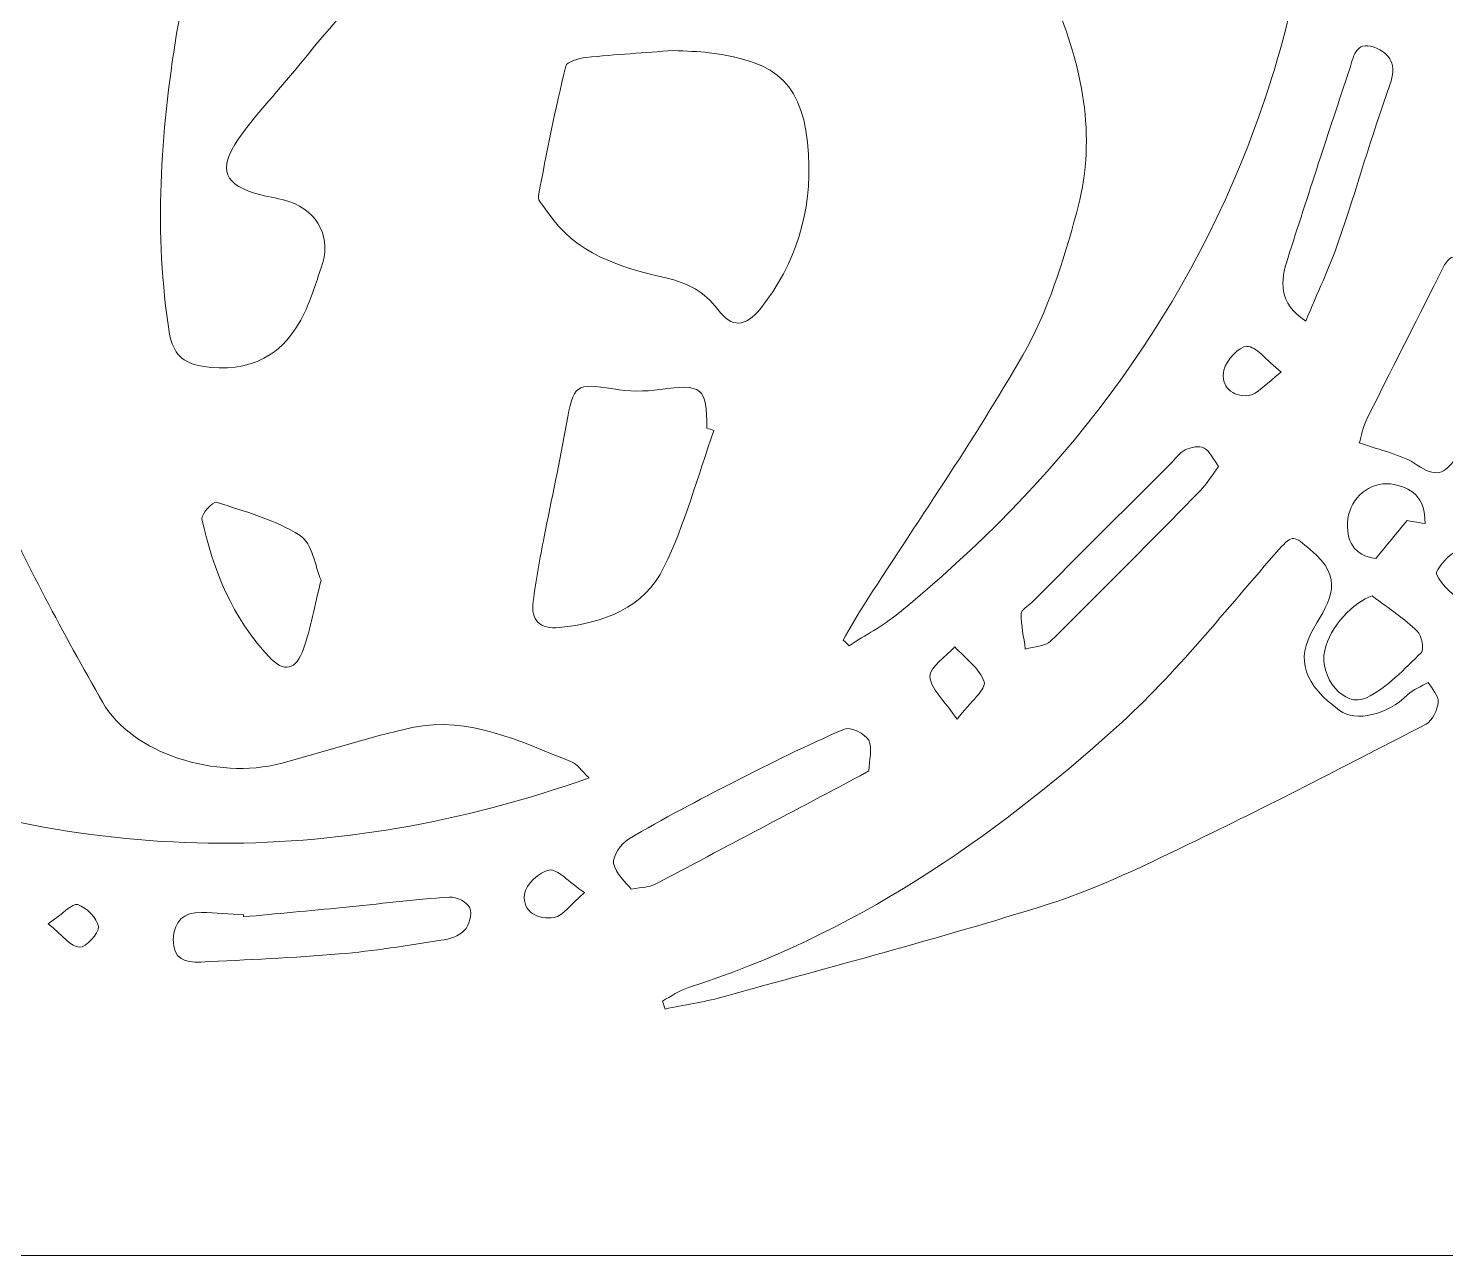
# Model space of a CAD drawing. Header units: inches. Extents: x 0.32 to 8.1, y -8.39 to -0.61.
# Drawn here: x 3.982 to 6.032, y -8.394 to -6.618 of the extents above; entities that cross this region are included whole.
import ezdxf

# ---------------------------------------------------------------- set-up
doc = ezdxf.new("R2010")
doc.units = ezdxf.units.IN
doc.header["$MEASUREMENT"] = 0
doc.layers.add('Layer 1', color=7, linetype='Continuous')

# ---------------------------------------------------------------- blocks, each defined once
blk = doc.blocks.new('block 2')
at = {"layer": 'Layer 1', "lineweight": 0}
for points, knots in [([(0.316, -8.3941), (0.316, -5.7992), (0.316, -3.2043), (0.316, -0.6095), (2.9109, -0.6095), (5.5058, -0.6095), (8.1006, -0.6095), (8.1006, -3.2034), (8.1006, -5.7974), (8.1006, -8.3939), (8.0751, -8.3939), (8.055, -8.3939), (8.0349, -8.3939), (5.4619, -8.394), (2.889, -8.394), (0.316, -8.3941)], [0, 0, 0, 0, 1, 1, 1, 2, 2, 2, 3, 3, 3, 4, 4, 4, 5, 5, 5, 5]), ([(5.5371, -6.0828), (5.6384, -6.0306), (5.7425, -6.0719), (5.7579, -6.1729), (5.7622, -6.2014), (5.7483, -6.2338), (5.7385, -6.2631), (5.7307, -6.2865), (5.7219, -6.3059), (5.7387, -6.3304), (5.786, -6.3995), (5.755, -6.482), (5.6753, -6.5056), (5.6382, -6.5167), (5.6064, -6.5089), (5.5759, -6.4849), (5.5398, -6.4564), (5.5291, -6.4598), (5.5042, -6.4991), (5.4969, -6.5107), (5.4892, -6.5232), (5.4786, -6.5315), (5.4582, -6.5473), (5.46, -6.5637), (5.4689, -6.585), (5.5094, -6.682), (5.5267, -6.783), (5.4981, -6.8854), (5.4784, -6.9558), (5.4566, -7.0281), (5.4205, -7.0908), (5.3485, -7.2158), (5.266, -7.3348), (5.1879, -7.4564), (5.1782, -7.4716), (5.1697, -7.4875), (5.1606, -7.5031), (5.1634, -7.5058), (5.1662, -7.5086), (5.169, -7.5114), (5.1926, -7.4961), (5.2179, -7.4828), (5.2395, -7.4651), (5.4722, -7.2756), (5.6504, -7.0463), (5.7557, -6.7626), (5.8114, -6.6125), (5.8395, -6.458), (5.8484, -6.2987), (5.8554, -6.1728), (5.848, -6.0484), (5.821, -5.9253), (5.8176, -5.91), (5.8063, -5.8965), (5.7986, -5.8821), (5.7926, -5.8986), (5.7842, -5.9146), (5.7811, -5.9316), (5.7769, -5.9545), (5.7724, -5.9764), (5.7438, -5.9747), (5.719, -5.9733), (5.696, -5.9663), (5.6937, -5.9341), (5.6917, -5.9074), (5.6781, -5.9069), (5.6573, -5.9188), (5.6233, -5.9384), (5.5879, -5.9557), (5.5534, -5.9744), (5.5318, -5.9862), (5.5106, -5.999), (5.4878, -6.0122), (5.5055, -6.0375), (5.5204, -6.0589), (5.5371, -6.0828)], [0, 0, 0, 0, 1, 1, 1, 2, 2, 2, 3, 3, 3, 4, 4, 4, 5, 5, 5, 6, 6, 6, 7, 7, 7, 8, 8, 8, 9, 9, 9, 10, 10, 10, 11, 11, 11, 12, 12, 12, 13, 13, 13, 14, 14, 14, 15, 15, 15, 16, 16, 16, 17, 17, 17, 18, 18, 18, 19, 19, 19, 20, 20, 20, 21, 21, 21, 22, 22, 22, 23, 23, 23, 24, 24, 24, 25, 25, 25, 25]), ([(5.5371, -6.0828), (5.5204, -6.0589), (5.5055, -6.0375), (5.4878, -6.0122), (5.5106, -5.999), (5.5318, -5.9862), (5.5534, -5.9744), (5.5879, -5.9557), (5.6233, -5.9384), (5.6573, -5.9188), (5.6781, -5.9069), (5.6917, -5.9074), (5.6937, -5.9341), (5.696, -5.9663), (5.719, -5.9733), (5.7438, -5.9747), (5.7724, -5.9764), (5.7769, -5.9545), (5.7811, -5.9316), (5.7842, -5.9146), (5.7926, -5.8986), (5.7986, -5.8821), (5.8063, -5.8965), (5.8176, -5.91), (5.821, -5.9253), (5.848, -6.0484), (5.8554, -6.1728), (5.8484, -6.2987), (5.8395, -6.458), (5.8114, -6.6125), (5.7557, -6.7626), (5.6504, -7.0463), (5.4722, -7.2756), (5.2395, -7.4651), (5.2179, -7.4828), (5.1926, -7.4961), (5.169, -7.5114), (5.1662, -7.5086), (5.1634, -7.5058), (5.1606, -7.5031), (5.1697, -7.4875), (5.1782, -7.4716), (5.1879, -7.4564), (5.266, -7.3348), (5.3485, -7.2158), (5.4205, -7.0908), (5.4566, -7.0281), (5.4784, -6.9558), (5.4981, -6.8854), (5.5267, -6.783), (5.5094, -6.682), (5.4689, -6.585), (5.46, -6.5637), (5.4582, -6.5473), (5.4786, -6.5315), (5.4892, -6.5232), (5.4969, -6.5107), (5.5042, -6.4991), (5.5291, -6.4598), (5.5398, -6.4564), (5.5759, -6.4849), (5.6064, -6.5089), (5.6382, -6.5167), (5.6753, -6.5056), (5.755, -6.482), (5.786, -6.3995), (5.7387, -6.3304), (5.7219, -6.3059), (5.7307, -6.2865), (5.7385, -6.2631), (5.7483, -6.2338), (5.7622, -6.2014), (5.7579, -6.1729), (5.7425, -6.0719), (5.6384, -6.0306), (5.5371, -6.0828)], [0, 0, 0, 0, 1, 1, 1, 2, 2, 2, 3, 3, 3, 4, 4, 4, 5, 5, 5, 6, 6, 6, 7, 7, 7, 8, 8, 8, 9, 9, 9, 10, 10, 10, 11, 11, 11, 12, 12, 12, 13, 13, 13, 14, 14, 14, 15, 15, 15, 16, 16, 16, 17, 17, 17, 18, 18, 18, 19, 19, 19, 20, 20, 20, 21, 21, 21, 22, 22, 22, 23, 23, 23, 24, 24, 24, 25, 25, 25, 25]), ([(4.7949, -6.3069), (4.7947, -6.3028), (4.7945, -6.2988), (4.7943, -6.2948), (4.7834, -6.2937), (4.7725, -6.2912), (4.7618, -6.292), (4.7442, -6.2932), (4.7267, -6.2969), (4.7091, -6.299), (4.5888, -6.3134), (4.4723, -6.3416), (4.3648, -6.3993), (4.2739, -6.4482), (4.2129, -6.5211), (4.1963, -6.6255), (4.1734, -6.7699), (4.1627, -6.9147), (4.1863, -7.0603), (4.1908, -7.0877), (4.2057, -7.1026), (4.2332, -7.107), (4.3014, -7.1178), (4.3531, -7.0915), (4.3818, -7.0287), (4.3913, -7.008), (4.3979, -6.986), (4.4056, -6.9646), (4.4209, -6.9221), (4.4023, -6.8832), (4.3589, -6.8686), (4.3458, -6.8641), (4.3318, -6.8623), (4.3183, -6.8589), (4.2654, -6.8457), (4.2545, -6.8224), (4.2859, -6.7779), (4.3128, -6.7397), (4.3458, -6.7059), (4.3751, -6.6694), (4.4857, -6.5317), (4.6124, -6.4125), (4.7677, -6.326), (4.7774, -6.3207), (4.7858, -6.3133), (4.7949, -6.3069)], [0, 0, 0, 0, 1, 1, 1, 2, 2, 2, 3, 3, 3, 4, 4, 4, 5, 5, 5, 6, 6, 6, 7, 7, 7, 8, 8, 8, 9, 9, 9, 10, 10, 10, 11, 11, 11, 12, 12, 12, 13, 13, 13, 14, 14, 14, 15, 15, 15, 15]), ([(4.7949, -6.3069), (4.7858, -6.3133), (4.7774, -6.3207), (4.7677, -6.326), (4.6124, -6.4125), (4.4857, -6.5317), (4.3751, -6.6694), (4.3458, -6.7059), (4.3128, -6.7397), (4.2859, -6.7779), (4.2545, -6.8224), (4.2654, -6.8457), (4.3183, -6.8589), (4.3318, -6.8623), (4.3458, -6.8641), (4.3589, -6.8686), (4.4023, -6.8832), (4.4209, -6.9221), (4.4056, -6.9646), (4.3979, -6.986), (4.3913, -7.008), (4.3818, -7.0287), (4.3531, -7.0915), (4.3014, -7.1178), (4.2332, -7.107), (4.2057, -7.1026), (4.1908, -7.0877), (4.1863, -7.0603), (4.1627, -6.9147), (4.1734, -6.7699), (4.1963, -6.6255), (4.2129, -6.5211), (4.2739, -6.4482), (4.3648, -6.3993), (4.4723, -6.3416), (4.5888, -6.3134), (4.7091, -6.299), (4.7267, -6.2969), (4.7442, -6.2932), (4.7618, -6.292), (4.7725, -6.2912), (4.7834, -6.2937), (4.7943, -6.2948), (4.7945, -6.2988), (4.7947, -6.3028), (4.7949, -6.3069)], [0, 0, 0, 0, 1, 1, 1, 2, 2, 2, 3, 3, 3, 4, 4, 4, 5, 5, 5, 6, 6, 6, 7, 7, 7, 8, 8, 8, 9, 9, 9, 10, 10, 10, 11, 11, 11, 12, 12, 12, 13, 13, 13, 14, 14, 14, 15, 15, 15, 15]), ([(5.8295, -7.0416), (5.8463, -7.0014), (5.8639, -6.9645), (5.8772, -6.926), (5.9029, -6.8509), (5.9245, -6.7744), (5.9512, -6.6998), (5.9616, -6.6709), (5.9523, -6.6543), (5.9287, -6.6454), (5.9011, -6.635), (5.8984, -6.661), (5.8928, -6.6776), (5.8624, -6.7685), (5.8329, -6.8598), (5.8035, -6.951), (5.7929, -6.9837), (5.7897, -7.0151), (5.8295, -7.0416)], [0, 0, 0, 0, 1, 1, 1, 2, 2, 2, 3, 3, 3, 4, 4, 4, 5, 5, 5, 6, 6, 6, 6]), ([(5.8295, -7.0416), (5.7897, -7.0151), (5.7929, -6.9837), (5.8035, -6.951), (5.8329, -6.8598), (5.8624, -6.7685), (5.8928, -6.6776), (5.8984, -6.661), (5.9011, -6.635), (5.9287, -6.6454), (5.9523, -6.6543), (5.9616, -6.6709), (5.9512, -6.6998), (5.9245, -6.7744), (5.9029, -6.8509), (5.8772, -6.926), (5.8639, -6.9645), (5.8463, -7.0014), (5.8295, -7.0416)], [0, 0, 0, 0, 1, 1, 1, 2, 2, 2, 3, 3, 3, 4, 4, 4, 5, 5, 5, 6, 6, 6, 6]), ([(4.9146, -6.65), (4.8744, -6.6531), (4.8314, -6.6558), (4.7885, -6.6602), (4.7781, -6.6613), (4.7607, -6.6664), (4.7592, -6.6728), (4.7442, -6.735), (4.7314, -6.7978), (4.7196, -6.8608), (4.7184, -6.8672), (4.7278, -6.8758), (4.7326, -6.8832), (4.7731, -6.9446), (4.8382, -6.964), (4.9038, -6.979), (4.9355, -6.9863), (4.9602, -6.999), (4.9791, -7.0246), (4.9995, -7.0523), (5.0196, -7.0499), (5.0403, -7.0241), (5.0929, -6.9587), (5.1154, -6.8826), (5.1103, -6.8007), (5.104, -6.6995), (5.0679, -6.6657), (4.9668, -6.6533), (4.9505, -6.6513), (4.9339, -6.6511), (4.9146, -6.65)], [0, 0, 0, 0, 1, 1, 1, 2, 2, 2, 3, 3, 3, 4, 4, 4, 5, 5, 5, 6, 6, 6, 7, 7, 7, 8, 8, 8, 9, 9, 9, 10, 10, 10, 10]), ([(4.9146, -6.65), (4.9339, -6.6511), (4.9505, -6.6513), (4.9668, -6.6533), (5.0679, -6.6657), (5.104, -6.6995), (5.1103, -6.8007), (5.1154, -6.8826), (5.0929, -6.9587), (5.0403, -7.0241), (5.0196, -7.0499), (4.9995, -7.0523), (4.9791, -7.0246), (4.9602, -6.999), (4.9355, -6.9863), (4.9038, -6.979), (4.8382, -6.964), (4.7731, -6.9446), (4.7326, -6.8832), (4.7278, -6.8758), (4.7184, -6.8672), (4.7196, -6.8608), (4.7314, -6.7978), (4.7442, -6.735), (4.7592, -6.6728), (4.7607, -6.6664), (4.7781, -6.6613), (4.7885, -6.6602), (4.8314, -6.6558), (4.8744, -6.6531), (4.9146, -6.65)], [0, 0, 0, 0, 1, 1, 1, 2, 2, 2, 3, 3, 3, 4, 4, 4, 5, 5, 5, 6, 6, 6, 7, 7, 7, 8, 8, 8, 9, 9, 9, 10, 10, 10, 10]), ([(4.7929, -7.7026), (4.7817, -7.6921), (4.7758, -7.6825), (4.7674, -7.6792), (4.6934, -7.6503), (4.62, -7.6126), (4.5373, -7.6299), (4.4732, -7.6434), (4.4108, -7.6651), (4.3473, -7.6817), (4.2543, -7.7059), (4.1315, -7.6674), (4.0896, -7.5936), (4.0328, -7.4935), (3.9773, -7.3919), (3.9314, -7.2865), (3.8682, -7.1415), (3.8547, -6.9859), (3.8565, -6.8289), (3.8568, -6.8028), (3.8529, -6.7766), (3.8509, -6.7505), (3.8445, -6.7501), (3.8382, -6.7497), (3.8319, -6.7493), (3.8228, -6.7903), (3.806, -6.8313), (3.8059, -6.8724), (3.8055, -6.985), (3.8127, -7.0976), (3.8157, -7.2102), (3.8181, -7.2984), (3.8232, -7.387), (3.8185, -7.475), (3.8143, -7.5521), (3.7942, -7.6263), (3.7142, -7.6649), (3.7078, -7.6679), (3.7044, -7.6772), (3.6976, -7.6863), (4.0611, -7.8289), (4.4222, -7.8336), (4.7929, -7.7026)], [0, 0, 0, 0, 1, 1, 1, 2, 2, 2, 3, 3, 3, 4, 4, 4, 5, 5, 5, 6, 6, 6, 7, 7, 7, 8, 8, 8, 9, 9, 9, 10, 10, 10, 11, 11, 11, 12, 12, 12, 13, 13, 13, 14, 14, 14, 14]), ([(4.7929, -7.7026), (4.4222, -7.8336), (4.0611, -7.8289), (3.6976, -7.6863), (3.7044, -7.6772), (3.7078, -7.6679), (3.7142, -7.6649), (3.7942, -7.6263), (3.8143, -7.5521), (3.8185, -7.475), (3.8232, -7.387), (3.8181, -7.2984), (3.8157, -7.2102), (3.8127, -7.0976), (3.8055, -6.985), (3.8059, -6.8724), (3.806, -6.8313), (3.8228, -6.7903), (3.8319, -6.7493), (3.8382, -6.7497), (3.8445, -6.7501), (3.8509, -6.7505), (3.8529, -6.7766), (3.8568, -6.8028), (3.8565, -6.8289), (3.8547, -6.9859), (3.8682, -7.1415), (3.9314, -7.2865), (3.9773, -7.3919), (4.0328, -7.4935), (4.0896, -7.5936), (4.1315, -7.6674), (4.2543, -7.7059), (4.3473, -7.6817), (4.4108, -7.6651), (4.4732, -7.6434), (4.5373, -7.6299), (4.62, -7.6126), (4.6934, -7.6503), (4.7674, -7.6792), (4.7758, -7.6825), (4.7817, -7.6921), (4.7929, -7.7026)], [0, 0, 0, 0, 1, 1, 1, 2, 2, 2, 3, 3, 3, 4, 4, 4, 5, 5, 5, 6, 6, 6, 7, 7, 7, 8, 8, 8, 9, 9, 9, 10, 10, 10, 11, 11, 11, 12, 12, 12, 13, 13, 13, 14, 14, 14, 14]), ([(6.1489, -7.2197), (6.1735, -7.1721), (6.1939, -7.1316), (6.2154, -7.0917), (6.2262, -7.0716), (6.2275, -7.0634), (6.201, -7.0508), (6.1555, -7.0293), (6.1124, -7.0001), (6.0735, -6.9679), (6.0425, -6.9423), (6.04, -6.9397), (6.0215, -6.9774), (5.9875, -7.0464), (5.952, -7.1146), (5.9179, -7.1836), (5.9121, -7.1953), (5.9099, -7.2087), (5.9071, -7.2178), (5.9382, -7.2292), (5.9681, -7.2343), (5.9907, -7.2499), (6.0166, -7.2678), (6.0314, -7.2638), (6.0458, -7.24), (6.0637, -7.2103), (6.0895, -7.2043), (6.121, -7.2134), (6.1329, -7.2168), (6.1451, -7.2189), (6.1489, -7.2197)], [0, 0, 0, 0, 1, 1, 1, 2, 2, 2, 3, 3, 3, 4, 4, 4, 5, 5, 5, 6, 6, 6, 7, 7, 7, 8, 8, 8, 9, 9, 9, 10, 10, 10, 10]), ([(6.1489, -7.2197), (6.1451, -7.2189), (6.1329, -7.2168), (6.121, -7.2134), (6.0895, -7.2043), (6.0637, -7.2103), (6.0458, -7.24), (6.0314, -7.2638), (6.0166, -7.2678), (5.9907, -7.2499), (5.9681, -7.2343), (5.9382, -7.2292), (5.9071, -7.2178), (5.9099, -7.2087), (5.9121, -7.1953), (5.9179, -7.1836), (5.952, -7.1146), (5.9875, -7.0464), (6.0215, -6.9774), (6.04, -6.9397), (6.0425, -6.9423), (6.0735, -6.9679), (6.1124, -7.0001), (6.1555, -7.0293), (6.201, -7.0508), (6.2275, -7.0634), (6.2262, -7.0716), (6.2154, -7.0917), (6.1939, -7.1316), (6.1735, -7.1721), (6.1489, -7.2197)], [0, 0, 0, 0, 1, 1, 1, 2, 2, 2, 3, 3, 3, 4, 4, 4, 5, 5, 5, 6, 6, 6, 7, 7, 7, 8, 8, 8, 9, 9, 9, 10, 10, 10, 10]), ([(5.7942, -7.1155), (5.7715, -7.0972), (5.758, -7.0782), (5.7445, -7.0782), (5.733, -7.0781), (5.7147, -7.0983), (5.7113, -7.1124), (5.7057, -7.1358), (5.7239, -7.1519), (5.7465, -7.1494), (5.7596, -7.148), (5.7712, -7.1326), (5.7942, -7.1155)], [0, 0, 0, 0, 1, 1, 1, 2, 2, 2, 3, 3, 3, 4, 4, 4, 4]), ([(5.7942, -7.1155), (5.7712, -7.1326), (5.7596, -7.148), (5.7465, -7.1494), (5.7239, -7.1519), (5.7057, -7.1358), (5.7113, -7.1124), (5.7147, -7.0983), (5.733, -7.0781), (5.7445, -7.0782), (5.758, -7.0782), (5.7715, -7.0972), (5.7942, -7.1155)], [0, 0, 0, 0, 1, 1, 1, 2, 2, 2, 3, 3, 3, 4, 4, 4, 4]), ([(4.9735, -7.2), (4.9701, -7.1988), (4.9667, -7.1976), (4.9633, -7.1965), (4.9639, -7.1375), (4.9558, -7.1319), (4.8957, -7.1407), (4.8736, -7.1439), (4.8502, -7.1433), (4.8281, -7.1398), (4.7733, -7.1311), (4.7703, -7.1333), (4.7603, -7.1901), (4.7508, -7.245), (4.7386, -7.2993), (4.728, -7.3539), (4.722, -7.3849), (4.7161, -7.416), (4.7121, -7.4473), (4.7085, -7.4746), (4.7218, -7.488), (4.7498, -7.4851), (4.8134, -7.4786), (4.8727, -7.4569), (4.9013, -7.3978), (4.9318, -7.335), (4.95, -7.2662), (4.9735, -7.2)], [0, 0, 0, 0, 1, 1, 1, 2, 2, 2, 3, 3, 3, 4, 4, 4, 5, 5, 5, 6, 6, 6, 7, 7, 7, 8, 8, 8, 9, 9, 9, 9]), ([(4.9735, -7.2), (4.95, -7.2662), (4.9318, -7.335), (4.9013, -7.3978), (4.8727, -7.4569), (4.8134, -7.4786), (4.7498, -7.4851), (4.7218, -7.488), (4.7085, -7.4746), (4.7121, -7.4473), (4.7161, -7.416), (4.722, -7.3849), (4.728, -7.3539), (4.7386, -7.2993), (4.7508, -7.245), (4.7603, -7.1901), (4.7703, -7.1333), (4.7733, -7.1311), (4.8281, -7.1398), (4.8502, -7.1433), (4.8736, -7.1439), (4.8957, -7.1407), (4.9558, -7.1319), (4.9639, -7.1375), (4.9633, -7.1965), (4.9667, -7.1976), (4.9701, -7.1988), (4.9735, -7.2)], [0, 0, 0, 0, 1, 1, 1, 2, 2, 2, 3, 3, 3, 4, 4, 4, 5, 5, 5, 6, 6, 6, 7, 7, 7, 8, 8, 8, 9, 9, 9, 9]), ([(5.7036, -7.2519), (5.6961, -7.2417), (5.6912, -7.2301), (5.6826, -7.2253), (5.6759, -7.2215), (5.6633, -7.2239), (5.6554, -7.2279), (5.6469, -7.2322), (5.6407, -7.2414), (5.6336, -7.2485), (5.5668, -7.3153), (5.5, -7.3821), (5.4332, -7.4488), (5.4278, -7.4542), (5.4178, -7.4595), (5.4179, -7.4648), (5.418, -7.4819), (5.4217, -7.499), (5.424, -7.5162), (5.4366, -7.5125), (5.4529, -7.5125), (5.4611, -7.5044), (5.5339, -7.4328), (5.6055, -7.36), (5.677, -7.287), (5.6865, -7.2774), (5.6935, -7.2654), (5.7036, -7.2519)], [0, 0, 0, 0, 1, 1, 1, 2, 2, 2, 3, 3, 3, 4, 4, 4, 5, 5, 5, 6, 6, 6, 7, 7, 7, 8, 8, 8, 9, 9, 9, 9]), ([(5.7036, -7.2519), (5.6935, -7.2654), (5.6865, -7.2774), (5.677, -7.287), (5.6055, -7.36), (5.5339, -7.4328), (5.4611, -7.5044), (5.4529, -7.5125), (5.4366, -7.5125), (5.424, -7.5162), (5.4217, -7.499), (5.418, -7.4819), (5.4179, -7.4648), (5.4178, -7.4595), (5.4278, -7.4542), (5.4332, -7.4488), (5.5, -7.3821), (5.5668, -7.3153), (5.6336, -7.2485), (5.6407, -7.2414), (5.6469, -7.2322), (5.6554, -7.2279), (5.6633, -7.2239), (5.6759, -7.2215), (5.6826, -7.2253), (5.6912, -7.2301), (5.6961, -7.2417), (5.7036, -7.2519)], [0, 0, 0, 0, 1, 1, 1, 2, 2, 2, 3, 3, 3, 4, 4, 4, 5, 5, 5, 6, 6, 6, 7, 7, 7, 8, 8, 8, 9, 9, 9, 9]), ([(6.0021, -7.3346), (6.0029, -7.2963), (5.9821, -7.2812), (5.952, -7.2773), (5.9223, -7.2736), (5.8943, -7.2976), (5.8907, -7.3276), (5.8869, -7.3602), (5.8995, -7.3809), (5.931, -7.3853), (5.9471, -7.3657), (5.9611, -7.3486), (5.9762, -7.3301), (5.9814, -7.331), (5.9904, -7.3326), (6.0021, -7.3346)], [0, 0, 0, 0, 1, 1, 1, 2, 2, 2, 3, 3, 3, 4, 4, 4, 5, 5, 5, 5]), ([(6.0021, -7.3346), (5.9904, -7.3326), (5.9814, -7.331), (5.9762, -7.3301), (5.9611, -7.3486), (5.9471, -7.3657), (5.931, -7.3853), (5.8995, -7.3809), (5.8869, -7.3602), (5.8907, -7.3276), (5.8943, -7.2976), (5.9223, -7.2736), (5.952, -7.2773), (5.9821, -7.2812), (6.0029, -7.2963), (6.0021, -7.3346)], [0, 0, 0, 0, 1, 1, 1, 2, 2, 2, 3, 3, 3, 4, 4, 4, 5, 5, 5, 5]), ([(4.4053, -7.4163), (4.3967, -7.3966), (4.3928, -7.3632), (4.3749, -7.3519), (4.3387, -7.329), (4.2951, -7.3172), (4.2537, -7.3036), (4.2496, -7.3022), (4.2316, -7.3212), (4.233, -7.3279), (4.249, -7.4019), (4.2772, -7.4709), (4.3297, -7.5272), (4.3519, -7.5509), (4.3693, -7.5469), (4.3801, -7.5157), (4.3904, -7.4861), (4.3958, -7.4547), (4.4053, -7.4163)], [0, 0, 0, 0, 1, 1, 1, 2, 2, 2, 3, 3, 3, 4, 4, 4, 5, 5, 5, 6, 6, 6, 6]), ([(4.4053, -7.4163), (4.3958, -7.4547), (4.3904, -7.4861), (4.3801, -7.5157), (4.3693, -7.5469), (4.3519, -7.5509), (4.3297, -7.5272), (4.2772, -7.4709), (4.249, -7.4019), (4.233, -7.3279), (4.2316, -7.3212), (4.2496, -7.3022), (4.2537, -7.3036), (4.2951, -7.3172), (4.3387, -7.329), (4.3749, -7.3519), (4.3928, -7.3632), (4.3967, -7.3966), (4.4053, -7.4163)], [0, 0, 0, 0, 1, 1, 1, 2, 2, 2, 3, 3, 3, 4, 4, 4, 5, 5, 5, 6, 6, 6, 6]), ([(4.8991, -8.0256), (4.9004, -8.0294), (4.9016, -8.0333), (4.9029, -8.0371), (4.9302, -8.0315), (4.958, -8.0274), (4.9848, -8.02), (5.1415, -7.9764), (5.299, -7.9352), (5.4541, -7.8865), (5.5293, -7.8629), (5.6011, -7.8271), (5.6724, -7.7927), (5.7839, -7.7388), (5.894, -7.6818), (6.0038, -7.6247), (6.013, -7.6199), (6.0202, -7.6042), (6.0212, -7.5929), (6.0221, -7.5839), (6.0121, -7.5739), (6.0069, -7.5644), (5.9968, -7.5703), (5.9852, -7.5747), (5.977, -7.5826), (5.9468, -7.6115), (5.9024, -7.6223), (5.8786, -7.605), (5.8278, -7.568), (5.8138, -7.5323), (5.8413, -7.4859), (5.8657, -7.4448), (5.8861, -7.4143), (5.8365, -7.3724), (5.8125, -7.3521), (5.8104, -7.3499), (5.7912, -7.3718), (5.7142, -7.4591), (5.6418, -7.5518), (5.5558, -7.6293), (5.3739, -7.7931), (5.1737, -7.9306), (4.9368, -8.0059), (4.9235, -8.0101), (4.9116, -8.0189), (4.8991, -8.0256)], [0, 0, 0, 0, 1, 1, 1, 2, 2, 2, 3, 3, 3, 4, 4, 4, 5, 5, 5, 6, 6, 6, 7, 7, 7, 8, 8, 8, 9, 9, 9, 10, 10, 10, 11, 11, 11, 12, 12, 12, 13, 13, 13, 14, 14, 14, 15, 15, 15, 15]), ([(4.8991, -8.0256), (4.9116, -8.0189), (4.9235, -8.0101), (4.9368, -8.0059), (5.1737, -7.9306), (5.3739, -7.7931), (5.5558, -7.6293), (5.6418, -7.5518), (5.7142, -7.4591), (5.7912, -7.3718), (5.8104, -7.3499), (5.8125, -7.3521), (5.8365, -7.3724), (5.8861, -7.4143), (5.8657, -7.4448), (5.8413, -7.4859), (5.8138, -7.5323), (5.8278, -7.568), (5.8786, -7.605), (5.9024, -7.6223), (5.9468, -7.6115), (5.977, -7.5826), (5.9852, -7.5747), (5.9968, -7.5703), (6.0069, -7.5644), (6.0121, -7.5739), (6.0221, -7.5839), (6.0212, -7.5929), (6.0202, -7.6042), (6.013, -7.6199), (6.0038, -7.6247), (5.894, -7.6818), (5.7839, -7.7388), (5.6724, -7.7927), (5.6011, -7.8271), (5.5293, -7.8629), (5.4541, -7.8865), (5.299, -7.9352), (5.1415, -7.9764), (4.9848, -8.02), (4.958, -8.0274), (4.9302, -8.0315), (4.9029, -8.0371), (4.9016, -8.0333), (4.9004, -8.0294), (4.8991, -8.0256)], [0, 0, 0, 0, 1, 1, 1, 2, 2, 2, 3, 3, 3, 4, 4, 4, 5, 5, 5, 6, 6, 6, 7, 7, 7, 8, 8, 8, 9, 9, 9, 10, 10, 10, 11, 11, 11, 12, 12, 12, 13, 13, 13, 14, 14, 14, 15, 15, 15, 15]), ([(6.1066, -7.4121), (6.0813, -7.3942), (6.0666, -7.3771), (6.0498, -7.3747), (6.0405, -7.3734), (6.016, -7.4031), (6.0186, -7.4079), (6.0276, -7.4248), (6.0438, -7.4405), (6.061, -7.4486), (6.067, -7.4514), (6.084, -7.4308), (6.1066, -7.4121)], [0, 0, 0, 0, 1, 1, 1, 2, 2, 2, 3, 3, 3, 4, 4, 4, 4]), ([(6.1066, -7.4121), (6.084, -7.4308), (6.067, -7.4514), (6.061, -7.4486), (6.0438, -7.4405), (6.0276, -7.4248), (6.0186, -7.4079), (6.016, -7.4031), (6.0405, -7.3734), (6.0498, -7.3747), (6.0666, -7.3771), (6.0813, -7.3942), (6.1066, -7.4121)], [0, 0, 0, 0, 1, 1, 1, 2, 2, 2, 3, 3, 3, 4, 4, 4, 4]), ([(5.9258, -7.4393), (5.8989, -7.4479), (5.8642, -7.4837), (5.857, -7.5183), (5.8488, -7.5576), (5.8854, -7.6021), (5.9173, -7.5867), (5.9475, -7.5721), (5.9722, -7.5451), (5.9969, -7.521), (6.0012, -7.5168), (5.9973, -7.4964), (5.9908, -7.4902), (5.9728, -7.4728), (5.9515, -7.4589), (5.9258, -7.4393)], [0, 0, 0, 0, 1, 1, 1, 2, 2, 2, 3, 3, 3, 4, 4, 4, 5, 5, 5, 5]), ([(5.9258, -7.4393), (5.9515, -7.4589), (5.9728, -7.4728), (5.9908, -7.4902), (5.9973, -7.4964), (6.0012, -7.5168), (5.9969, -7.521), (5.9722, -7.5451), (5.9475, -7.5721), (5.9173, -7.5867), (5.8854, -7.6021), (5.8488, -7.5576), (5.857, -7.5183), (5.8642, -7.4837), (5.8989, -7.4479), (5.9258, -7.4393)], [0, 0, 0, 0, 1, 1, 1, 2, 2, 2, 3, 3, 3, 4, 4, 4, 5, 5, 5, 5]), ([(5.3252, -7.6178), (5.3445, -7.5925), (5.3677, -7.5739), (5.3645, -7.5638), (5.3582, -7.5443), (5.337, -7.5297), (5.322, -7.5131), (5.3091, -7.5273), (5.2856, -7.542), (5.2861, -7.5558), (5.2866, -7.5734), (5.3067, -7.5903), (5.3252, -7.6178)], [0, 0, 0, 0, 1, 1, 1, 2, 2, 2, 3, 3, 3, 4, 4, 4, 4]), ([(5.3252, -7.6178), (5.3067, -7.5903), (5.2866, -7.5734), (5.2861, -7.5558), (5.2856, -7.542), (5.3091, -7.5273), (5.322, -7.5131), (5.337, -7.5297), (5.3582, -7.5443), (5.3645, -7.5638), (5.3677, -7.5739), (5.3445, -7.5925), (5.3252, -7.6178)], [0, 0, 0, 0, 1, 1, 1, 2, 2, 2, 3, 3, 3, 4, 4, 4, 4]), ([(4.8539, -7.8637), (4.8717, -7.8604), (4.8801, -7.8608), (4.8865, -7.8575), (4.9893, -7.8034), (5.0919, -7.749), (5.1945, -7.6945), (5.1956, -7.694), (5.1975, -7.6931), (5.1975, -7.6924), (5.1981, -7.6774), (5.2034, -7.6599), (5.1974, -7.6482), (5.1925, -7.6387), (5.1706, -7.6283), (5.1622, -7.632), (5.108, -7.6554), (5.055, -7.6817), (5.0024, -7.7086), (4.951, -7.7349), (4.8999, -7.7619), (4.8501, -7.7911), (4.8391, -7.7976), (4.8266, -7.8161), (4.8285, -7.8267), (4.831, -7.8413), (4.8465, -7.8537), (4.8539, -7.8637)], [0, 0, 0, 0, 1, 1, 1, 2, 2, 2, 3, 3, 3, 4, 4, 4, 5, 5, 5, 6, 6, 6, 7, 7, 7, 8, 8, 8, 9, 9, 9, 9]), ([(4.8539, -7.8637), (4.8465, -7.8537), (4.831, -7.8413), (4.8285, -7.8267), (4.8266, -7.8161), (4.8391, -7.7976), (4.8501, -7.7911), (4.8999, -7.7619), (4.951, -7.7349), (5.0024, -7.7086), (5.055, -7.6817), (5.108, -7.6554), (5.1622, -7.632), (5.1706, -7.6283), (5.1925, -7.6387), (5.1974, -7.6482), (5.2034, -7.6599), (5.1981, -7.6774), (5.1975, -7.6924), (5.1975, -7.6931), (5.1956, -7.694), (5.1945, -7.6945), (5.0919, -7.749), (4.9893, -7.8034), (4.8865, -7.8575), (4.8801, -7.8608), (4.8717, -7.8604), (4.8539, -7.8637)], [0, 0, 0, 0, 1, 1, 1, 2, 2, 2, 3, 3, 3, 4, 4, 4, 5, 5, 5, 6, 6, 6, 7, 7, 7, 8, 8, 8, 9, 9, 9, 9]), ([(4.7862, -7.8686), (4.7626, -7.8525), (4.7473, -7.8341), (4.7352, -7.836), (4.7212, -7.8382), (4.7013, -7.8572), (4.6996, -7.8709), (4.6963, -7.897), (4.7199, -7.9087), (4.7426, -7.9046), (4.7554, -7.9023), (4.7658, -7.8862), (4.7862, -7.8686)], [0, 0, 0, 0, 1, 1, 1, 2, 2, 2, 3, 3, 3, 4, 4, 4, 4]), ([(4.7862, -7.8686), (4.7658, -7.8862), (4.7554, -7.9023), (4.7426, -7.9046), (4.7199, -7.9087), (4.6963, -7.897), (4.6996, -7.8709), (4.7013, -7.8572), (4.7212, -7.8382), (4.7352, -7.836), (4.7473, -7.8341), (4.7626, -7.8525), (4.7862, -7.8686)], [0, 0, 0, 0, 1, 1, 1, 2, 2, 2, 3, 3, 3, 4, 4, 4, 4]), ([(4.0106, -7.9139), (4.0318, -7.9308), (4.0434, -7.9471), (4.0559, -7.9477), (4.0652, -7.9482), (4.0843, -7.9274), (4.0832, -7.9179), (4.0817, -7.9057), (4.0662, -7.8899), (4.0535, -7.8861), (4.0452, -7.8837), (4.0314, -7.8997), (4.0106, -7.9139)], [0, 0, 0, 0, 1, 1, 1, 2, 2, 2, 3, 3, 3, 4, 4, 4, 4]), ([(4.0106, -7.9139), (4.0314, -7.8997), (4.0452, -7.8837), (4.0535, -7.8861), (4.0662, -7.8899), (4.0817, -7.9057), (4.0832, -7.9179), (4.0843, -7.9274), (4.0652, -7.9482), (4.0559, -7.9477), (4.0434, -7.9471), (4.0318, -7.9308), (4.0106, -7.9139)], [0, 0, 0, 0, 1, 1, 1, 2, 2, 2, 3, 3, 3, 4, 4, 4, 4]), ([(4.2933, -7.9038), (4.2933, -7.9027), (4.2932, -7.9017), (4.2931, -7.9006), (4.2729, -7.8994), (4.2527, -7.8977), (4.2325, -7.8974), (4.2065, -7.897), (4.1923, -7.91), (4.1916, -7.9364), (4.1907, -7.9645), (4.2089, -7.9704), (4.2315, -7.9692), (4.2984, -7.9658), (4.3655, -7.9631), (4.4322, -7.9574), (4.4813, -7.9532), (4.5301, -7.9452), (4.5788, -7.9376), (4.5908, -7.9358), (4.6049, -7.9318), (4.6125, -7.9236), (4.6196, -7.9161), (4.6243, -7.8994), (4.6206, -7.8909), (4.6171, -7.8826), (4.6011, -7.8745), (4.5912, -7.8752), (4.5396, -7.8786), (4.4883, -7.8851), (4.4368, -7.8902), (4.389, -7.8949), (4.3412, -7.8993), (4.2933, -7.9038)], [0, 0, 0, 0, 1, 1, 1, 2, 2, 2, 3, 3, 3, 4, 4, 4, 5, 5, 5, 6, 6, 6, 7, 7, 7, 8, 8, 8, 9, 9, 9, 10, 10, 10, 11, 11, 11, 11]), ([(4.2933, -7.9038), (4.3412, -7.8993), (4.389, -7.8949), (4.4368, -7.8902), (4.4883, -7.8851), (4.5396, -7.8786), (4.5912, -7.8752), (4.6011, -7.8745), (4.6171, -7.8826), (4.6206, -7.8909), (4.6243, -7.8994), (4.6196, -7.9161), (4.6125, -7.9236), (4.6049, -7.9318), (4.5908, -7.9358), (4.5788, -7.9376), (4.5301, -7.9452), (4.4813, -7.9532), (4.4322, -7.9574), (4.3655, -7.9631), (4.2984, -7.9658), (4.2315, -7.9692), (4.2089, -7.9704), (4.1907, -7.9645), (4.1916, -7.9364), (4.1923, -7.91), (4.2065, -7.897), (4.2325, -7.8974), (4.2527, -7.8977), (4.2729, -7.8994), (4.2931, -7.9006), (4.2932, -7.9017), (4.2933, -7.9027), (4.2933, -7.9038)], [0, 0, 0, 0, 1, 1, 1, 2, 2, 2, 3, 3, 3, 4, 4, 4, 5, 5, 5, 6, 6, 6, 7, 7, 7, 8, 8, 8, 9, 9, 9, 10, 10, 10, 11, 11, 11, 11])]:
    blk.add_open_spline(points, degree=3, knots=knots, dxfattribs=at)

msp = doc.modelspace()

# ---------------------------------------------------------------- block references
at = {"layer": 'Layer 1'}
msp.add_blockref('block 2', (0, 0), dxfattribs=at)

doc.saveas('drawing.dxf')
